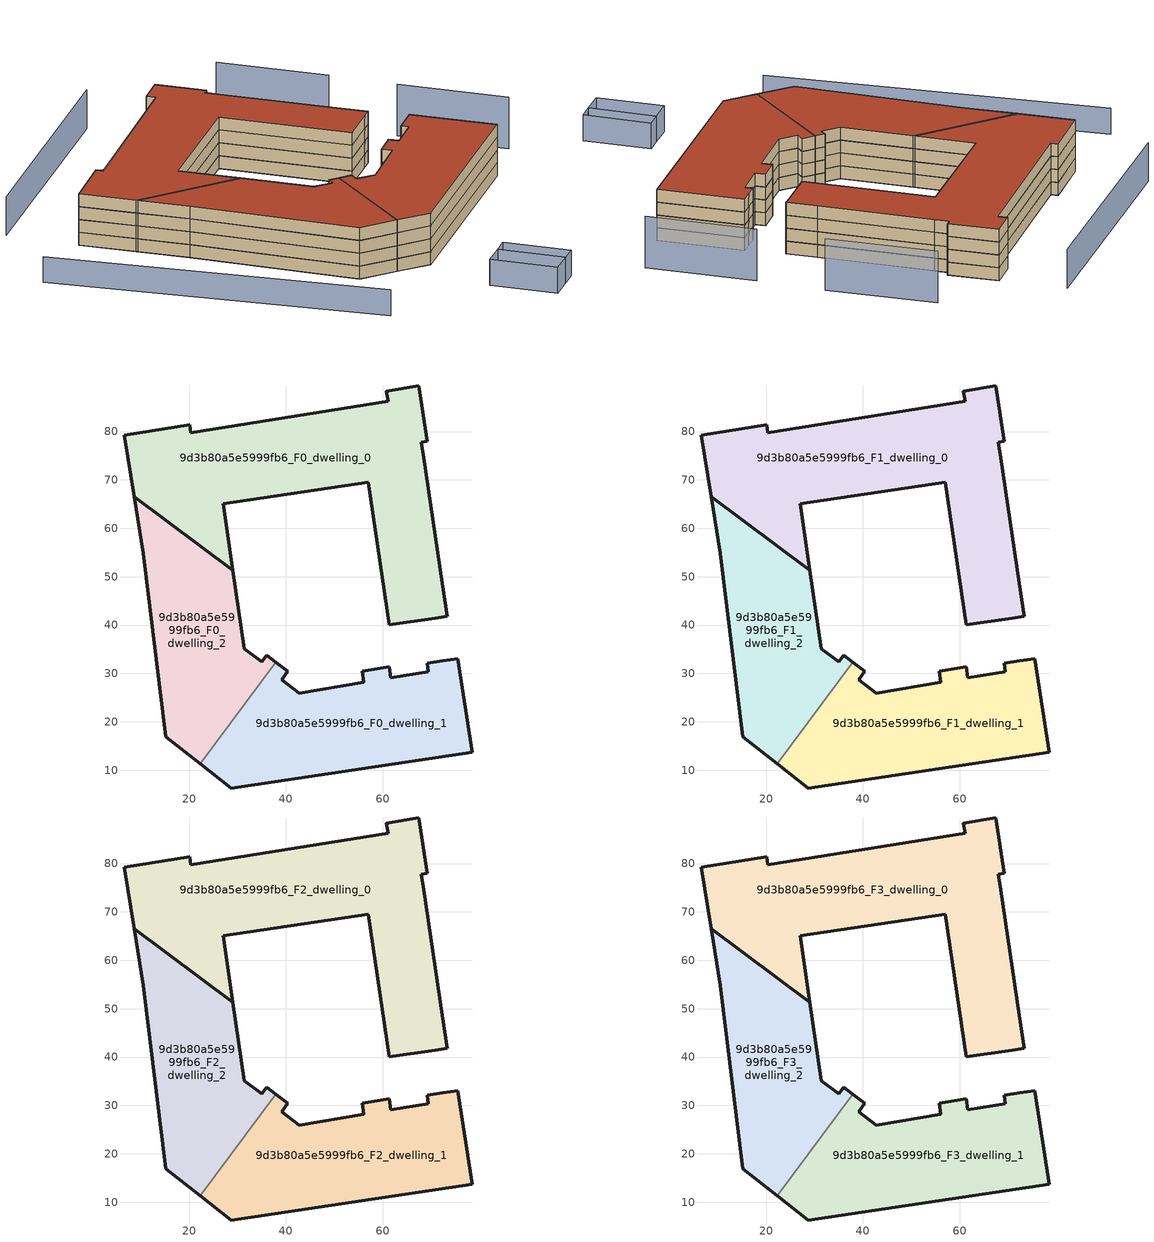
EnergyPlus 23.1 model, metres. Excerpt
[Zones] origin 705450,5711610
9d3b80a5e5999fb6_F0_dwelling_0
 floor ground (EU_floor_Construction): 73.34,41.78 72.28,48.69 68.44,74.61 67.94,77.79 69.24,78 67.4,89.42 60.76,88.36 61.1,86.23 20.33,79.72 20.07,81.37 6.58,79.2 8.64,66.5 29.01,51.37 26.99,65.1 57.02,69.5 61.35,40.02 70.87,41.42 z0
 wall outside (EU_wall_Construction): 67.4,89.42 69.24,78 67.94,77.79 68.44,74.61 72.28,48.69 73.34,41.78 70.87,41.42 61.35,40.02 57.02,69.5 26.99,65.1 29.01,51.37 8.64,66.5 6.58,79.2 20.07,81.37 20.33,79.72 61.1,86.23 60.76,88.36 67.4,89.42 z0:3
9d3b80a5e5999fb6_F0_dwelling_1
 floor ground (EU_floor_Construction): 78.5,13.66 75.54,33.07 72.46,32.64 69.17,32.11 69.46,30.38 61.7,29.1 61.32,31.42 55.74,30.49 56.12,28.17 42.75,25.95 39.11,28.72 40.42,30.43 37.94,32.32 22.33,11.31 28.74,6.32 z0
 wall outside (EU_wall_Construction): 37.94,32.32 40.42,30.43 39.11,28.72 42.75,25.95 56.12,28.17 55.74,30.49 61.32,31.42 61.7,29.1 69.46,30.38 69.17,32.11 72.46,32.64 75.54,33.07 78.5,13.66 28.74,6.32 22.33,11.31 z0:3
 wall to 9d3b80a5e5999fb6_F0_dwelling_2 (EU_wall_Construction): 22.33,11.31 37.94,32.32 z0:3
9d3b80a5e5999fb6_F0_dwelling_2
 floor ground (EU_floor_Construction): 22.33,11.31 37.94,32.32 36.05,33.76 35,32.4 31.39,35.15 29.01,51.37 8.64,66.5 10.53,54.81 15.17,16.88 z0
 wall outside (EU_wall_Construction): 22.33,11.31 15.17,16.88 10.53,54.81 8.64,66.5 29.01,51.37 31.39,35.15 35,32.4 36.05,33.76 37.94,32.32 z0:3
9d3b80a5e5999fb6_F1_dwelling_0
 floor to 9d3b80a5e5999fb6_F0_dwelling_0 (EU_floor_Construction): 73.34,41.78 72.28,48.69 68.44,74.61 67.94,77.79 69.24,78 67.4,89.42 60.76,88.36 61.1,86.23 20.33,79.72 20.07,81.37 6.58,79.2 8.64,66.5 29.01,51.37 26.99,65.1 57.02,69.5 61.35,40.02 70.87,41.42 z3
 wall outside (EU_wall_Construction): 67.4,89.42 69.24,78 67.94,77.79 68.44,74.61 72.28,48.69 73.34,41.78 70.87,41.42 61.35,40.02 57.02,69.5 26.99,65.1 29.01,51.37 8.64,66.5 6.58,79.2 20.07,81.37 20.33,79.72 61.1,86.23 60.76,88.36 67.4,89.42 z3:6
9d3b80a5e5999fb6_F1_dwelling_1
 floor to 9d3b80a5e5999fb6_F0_dwelling_1 (EU_floor_Construction): 78.5,13.66 75.54,33.07 72.46,32.64 69.17,32.11 69.46,30.38 61.7,29.1 61.32,31.42 55.74,30.49 56.12,28.17 42.75,25.95 39.11,28.72 40.42,30.43 37.94,32.32 22.33,11.31 28.74,6.32 z3
 wall outside (EU_wall_Construction): 37.94,32.32 40.42,30.43 39.11,28.72 42.75,25.95 56.12,28.17 55.74,30.49 61.32,31.42 61.7,29.1 69.46,30.38 69.17,32.11 72.46,32.64 75.54,33.07 78.5,13.66 28.74,6.32 22.33,11.31 z3:6
 wall to 9d3b80a5e5999fb6_F1_dwelling_2 (EU_wall_Construction): 22.33,11.31 37.94,32.32 z3:6
9d3b80a5e5999fb6_F1_dwelling_2
 floor to 9d3b80a5e5999fb6_F0_dwelling_2 (EU_floor_Construction): 22.33,11.31 37.94,32.32 36.05,33.76 35,32.4 31.39,35.15 29.01,51.37 8.64,66.5 10.53,54.81 15.17,16.88 z3
 wall outside (EU_wall_Construction): 22.33,11.31 15.17,16.88 10.53,54.81 8.64,66.5 29.01,51.37 31.39,35.15 35,32.4 36.05,33.76 37.94,32.32 z3:6
9d3b80a5e5999fb6_F2_dwelling_0
 floor to 9d3b80a5e5999fb6_F1_dwelling_0 (EU_floor_Construction): 73.34,41.78 72.28,48.69 68.44,74.61 67.94,77.79 69.24,78 67.4,89.42 60.76,88.36 61.1,86.23 20.33,79.72 20.07,81.37 6.58,79.2 8.64,66.5 29.01,51.37 26.99,65.1 57.02,69.5 61.35,40.02 70.87,41.42 z6
 wall outside (EU_wall_Construction): 67.4,89.42 69.24,78 67.94,77.79 68.44,74.61 72.28,48.69 73.34,41.78 70.87,41.42 61.35,40.02 57.02,69.5 26.99,65.1 29.01,51.37 8.64,66.5 6.58,79.2 20.07,81.37 20.33,79.72 61.1,86.23 60.76,88.36 67.4,89.42 z6:9
9d3b80a5e5999fb6_F2_dwelling_1
 floor to 9d3b80a5e5999fb6_F1_dwelling_1 (EU_floor_Construction): 78.5,13.66 75.54,33.07 72.46,32.64 69.17,32.11 69.46,30.38 61.7,29.1 61.32,31.42 55.74,30.49 56.12,28.17 42.75,25.95 39.11,28.72 40.42,30.43 37.94,32.32 22.33,11.31 28.74,6.32 z6
 wall outside (EU_wall_Construction): 37.94,32.32 40.42,30.43 39.11,28.72 42.75,25.95 56.12,28.17 55.74,30.49 61.32,31.42 61.7,29.1 69.46,30.38 69.17,32.11 72.46,32.64 75.54,33.07 78.5,13.66 28.74,6.32 22.33,11.31 z6:9
 wall to 9d3b80a5e5999fb6_F2_dwelling_2 (EU_wall_Construction): 22.33,11.31 37.94,32.32 z6:9
9d3b80a5e5999fb6_F2_dwelling_2
 floor to 9d3b80a5e5999fb6_F1_dwelling_2 (EU_floor_Construction): 22.33,11.31 37.94,32.32 36.05,33.76 35,32.4 31.39,35.15 29.01,51.37 8.64,66.5 10.53,54.81 15.17,16.88 z6
 wall outside (EU_wall_Construction): 22.33,11.31 15.17,16.88 10.53,54.81 8.64,66.5 29.01,51.37 31.39,35.15 35,32.4 36.05,33.76 37.94,32.32 z6:9
9d3b80a5e5999fb6_F3_dwelling_0
 floor to 9d3b80a5e5999fb6_F2_dwelling_0 (EU_floor_Construction): 73.34,41.78 72.28,48.69 68.44,74.61 67.94,77.79 69.24,78 67.4,89.42 60.76,88.36 61.1,86.23 20.33,79.72 20.07,81.37 6.58,79.2 8.64,66.5 29.01,51.37 26.99,65.1 57.02,69.5 61.35,40.02 70.87,41.42 z9
 wall outside (EU_wall_Construction): 67.4,89.42 69.24,78 67.94,77.79 68.44,74.61 72.28,48.69 73.34,41.78 70.87,41.42 61.35,40.02 57.02,69.5 26.99,65.1 29.01,51.37 8.64,66.5 6.58,79.2 20.07,81.37 20.33,79.72 61.1,86.23 60.76,88.36 67.4,89.42 z9:12
 roof outside (EU_roof_Construction): 67.4,89.42 69.24,78 67.94,77.79 68.44,74.61 72.28,48.69 73.34,41.78 70.87,41.42 61.35,40.02 57.02,69.5 26.99,65.1 29.01,51.37 8.64,66.5 6.58,79.2 20.07,81.37 20.33,79.72 61.1,86.23 60.76,88.36 z12
9d3b80a5e5999fb6_F3_dwelling_1
 floor to 9d3b80a5e5999fb6_F2_dwelling_1 (EU_floor_Construction): 78.5,13.66 75.54,33.07 72.46,32.64 69.17,32.11 69.46,30.38 61.7,29.1 61.32,31.42 55.74,30.49 56.12,28.17 42.75,25.95 39.11,28.72 40.42,30.43 37.94,32.32 22.33,11.31 28.74,6.32 z9
 wall outside (EU_wall_Construction): 37.94,32.32 40.42,30.43 39.11,28.72 42.75,25.95 56.12,28.17 55.74,30.49 61.32,31.42 61.7,29.1 69.46,30.38 69.17,32.11 72.46,32.64 75.54,33.07 78.5,13.66 28.74,6.32 22.33,11.31 z9:12
 wall to 9d3b80a5e5999fb6_F3_dwelling_2 (EU_wall_Construction): 22.33,11.31 37.94,32.32 z9:12
 roof outside (EU_roof_Construction): 75.54,33.07 78.5,13.66 28.74,6.32 22.33,11.31 37.94,32.32 40.42,30.43 39.11,28.72 42.75,25.95 56.12,28.17 55.74,30.49 61.32,31.42 61.7,29.1 69.46,30.38 69.17,32.11 72.46,32.64 z12
9d3b80a5e5999fb6_F3_dwelling_2
 floor to 9d3b80a5e5999fb6_F2_dwelling_2 (EU_floor_Construction): 22.33,11.31 37.94,32.32 36.05,33.76 35,32.4 31.39,35.15 29.01,51.37 8.64,66.5 10.53,54.81 15.17,16.88 z9
 wall outside (EU_wall_Construction): 22.33,11.31 15.17,16.88 10.53,54.81 8.64,66.5 29.01,51.37 31.39,35.15 35,32.4 36.05,33.76 37.94,32.32 z9:12
 roof outside (EU_roof_Construction): 29.01,51.37 31.39,35.15 35,32.4 36.05,33.76 37.94,32.32 22.33,11.31 15.17,16.88 10.53,54.81 8.64,66.5 z12
shading: -14.86,77.57 -0.04,2.52 / 29.69,-8.97 31.8,-24.03 / 31.8,-24.03 26.09,-24.83 / 26.09,-24.83 23.98,-9.77 / 23.98,-9.77 29.69,-8.97 / 33.63,-8.41 35.75,-23.49 / 35.75,-23.49 31.8,-24.05 / 31.8,-24.05 29.68,-8.97 / 29.68,-8.97 33.63,-8.41 z0:6; 92.93,17.61 89.31,42.24 / 87.62,57.68 83.76,82.45 z0:12; 64.89,104.26 5,95.6 z0:9
[Building]
EU S2 Campaign: North Axis=0; Terrain=City; Solar Distribution=FullExterior
[Site:Location]
London: Latitude=51.5; Longitude=-0.5; Time Zone=0; Elevation=25
[SizingPeriod:WeatherFileDays]
AnnualSizingPeriod: Begin Month=1; Begin Day of Month=1; End Month=12; End Day of Month=31; Day of Week for Start Day=Monday; Use Weather File Daylight Saving Period=No; Use Weather File Rain and Snow Indicators=No
[MATERIAL]
EU_InternalMass_Material: Roughness=MediumRough; Thickness=0.1; Conductivity=1; Density=1800; Specific Heat=900; Thermal Absorptance=0.9; Solar Absorptance=0.7; Visible Absorptance=0.7
[MATERIAL:NOMASS] Roughness=MediumRough; Thermal Absorptance=0.9; Solar Absorptance=0.7; Visible Absorptance=0.7
Name | Thermal Resistance
EU_wall_NoMass | 0.655885
EU_roof_NoMass | 2.70553
EU_floor_NoMass | 2.16442
[CONSTRUCTION]
EU_wall_Construction: EU_wall_NoMass
EU_roof_Construction: EU_roof_NoMass
EU_floor_Construction: EU_floor_NoMass
EU_InternalMass_Construction: EU_InternalMass_Material
[ZONE] Type=1; Multiplier=1; Ceiling Height=autocalculate; Floor Area=autocalculate; Part of Total Floor Area=Yes
Name | Volume
9d3b80a5e5999fb6_F0_dwelling_0; 9d3b80a5e5999fb6_F1_dwelling_0; 9d3b80a5e5999fb6_F2_dwelling_0; 9d3b80a5e5999fb6_F3_dwelling_0 | 4324.51
9d3b80a5e5999fb6_F0_dwelling_1; 9d3b80a5e5999fb6_F1_dwelling_1; 9d3b80a5e5999fb6_F2_dwelling_1; 9d3b80a5e5999fb6_F3_dwelling_1 | 2876.36
9d3b80a5e5999fb6_F0_dwelling_2; 9d3b80a5e5999fb6_F1_dwelling_2; 9d3b80a5e5999fb6_F2_dwelling_2; 9d3b80a5e5999fb6_F3_dwelling_2 | 2400.31
[INTERNALMASS] Construction=EU_InternalMass_Construction
Name | Zone or ZoneList | Surface Area
9d3b80a5e5999fb6_F0_dwelling_0_EU_InternalMass | 9d3b80a5e5999fb6_F0_dwelling_0 | 1441.5
9d3b80a5e5999fb6_F0_dwelling_1_EU_InternalMass | 9d3b80a5e5999fb6_F0_dwelling_1 | 958.786
9d3b80a5e5999fb6_F0_dwelling_2_EU_InternalMass | 9d3b80a5e5999fb6_F0_dwelling_2 | 800.103
9d3b80a5e5999fb6_F1_dwelling_0_EU_InternalMass | 9d3b80a5e5999fb6_F1_dwelling_0 | 1441.5
9d3b80a5e5999fb6_F1_dwelling_1_EU_InternalMass | 9d3b80a5e5999fb6_F1_dwelling_1 | 958.786
9d3b80a5e5999fb6_F1_dwelling_2_EU_InternalMass | 9d3b80a5e5999fb6_F1_dwelling_2 | 800.103
9d3b80a5e5999fb6_F2_dwelling_0_EU_InternalMass | 9d3b80a5e5999fb6_F2_dwelling_0 | 1441.5
9d3b80a5e5999fb6_F2_dwelling_1_EU_InternalMass | 9d3b80a5e5999fb6_F2_dwelling_1 | 958.786
9d3b80a5e5999fb6_F2_dwelling_2_EU_InternalMass | 9d3b80a5e5999fb6_F2_dwelling_2 | 800.103
9d3b80a5e5999fb6_F3_dwelling_0_EU_InternalMass | 9d3b80a5e5999fb6_F3_dwelling_0 | 1441.5
9d3b80a5e5999fb6_F3_dwelling_1_EU_InternalMass | 9d3b80a5e5999fb6_F3_dwelling_1 | 958.786
9d3b80a5e5999fb6_F3_dwelling_2_EU_InternalMass | 9d3b80a5e5999fb6_F3_dwelling_2 | 800.103
[OTHEREQUIPMENT] Fuel Type=Electricity; Design Level Calculation Method=Watts/Area; Power per Zone Floor Area=1; Fraction Latent=0; Fraction Radiant=0; Fraction Lost=0; Carbon Dioxide Generation Rate=0; EndUse Subcategory=EU_Step8_InternalGains
Name | Zone or ZoneList or Space or SpaceList | Schedule
EU_Step8_InternalGain_9d3b80a5e5999fb6_F0_dwelling_0_f000 | 9d3b80a5e5999fb6_F0_dwelling_0 | EU_Step8_GainSchedule_9d3b80a5e5999fb6_F0_dwelling_0_f000
EU_Step8_InternalGain_9d3b80a5e5999fb6_F0_dwelling_1_f000 | 9d3b80a5e5999fb6_F0_dwelling_1 | EU_Step8_GainSchedule_9d3b80a5e5999fb6_F0_dwelling_1_f000
EU_Step8_InternalGain_9d3b80a5e5999fb6_F0_dwelling_2_f000 | 9d3b80a5e5999fb6_F0_dwelling_2 | EU_Step8_GainSchedule_9d3b80a5e5999fb6_F0_dwelling_2_f000
EU_Step8_InternalGain_9d3b80a5e5999fb6_F1_dwelling_0_f000 | 9d3b80a5e5999fb6_F1_dwelling_0 | EU_Step8_GainSchedule_9d3b80a5e5999fb6_F1_dwelling_0_f000
EU_Step8_InternalGain_9d3b80a5e5999fb6_F1_dwelling_1_f000 | 9d3b80a5e5999fb6_F1_dwelling_1 | EU_Step8_GainSchedule_9d3b80a5e5999fb6_F1_dwelling_1_f000
EU_Step8_InternalGain_9d3b80a5e5999fb6_F1_dwelling_2_f000 | 9d3b80a5e5999fb6_F1_dwelling_2 | EU_Step8_GainSchedule_9d3b80a5e5999fb6_F1_dwelling_2_f000
EU_Step8_InternalGain_9d3b80a5e5999fb6_F2_dwelling_0_f000 | 9d3b80a5e5999fb6_F2_dwelling_0 | EU_Step8_GainSchedule_9d3b80a5e5999fb6_F2_dwelling_0_f000
EU_Step8_InternalGain_9d3b80a5e5999fb6_F2_dwelling_1_f000 | 9d3b80a5e5999fb6_F2_dwelling_1 | EU_Step8_GainSchedule_9d3b80a5e5999fb6_F2_dwelling_1_f000
EU_Step8_InternalGain_9d3b80a5e5999fb6_F2_dwelling_2_f000 | 9d3b80a5e5999fb6_F2_dwelling_2 | EU_Step8_GainSchedule_9d3b80a5e5999fb6_F2_dwelling_2_f000
EU_Step8_InternalGain_9d3b80a5e5999fb6_F3_dwelling_0_f000 | 9d3b80a5e5999fb6_F3_dwelling_0 | EU_Step8_GainSchedule_9d3b80a5e5999fb6_F3_dwelling_0_f000
EU_Step8_InternalGain_9d3b80a5e5999fb6_F3_dwelling_1_f000 | 9d3b80a5e5999fb6_F3_dwelling_1 | EU_Step8_GainSchedule_9d3b80a5e5999fb6_F3_dwelling_1_f000
EU_Step8_InternalGain_9d3b80a5e5999fb6_F3_dwelling_2_f000 | 9d3b80a5e5999fb6_F3_dwelling_2 | EU_Step8_GainSchedule_9d3b80a5e5999fb6_F3_dwelling_2_f000
[ZONEVENTILATION:DESIGNFLOWRATE] Schedule=EU_AlwaysOn; Design Flow Rate Calculation Method=AirChanges/Hour; Air Changes per Hour=0.462017; Ventilation Type=Natural; Fan Pressure Rise=0; Fan Total Efficiency=1; Constant Term Coefficient=1; Temperature Term Coefficient=0; Velocity Term Coefficient=0; Velocity Squared Term Coefficient=0; Minimum Indoor Temperature=-100; Maximum Indoor Temperature=100; Delta Temperature=-100; Minimum Outdoor Temperature=-100; Maximum Outdoor Temperature=100; Maximum Wind Speed=40
Name | Zone or ZoneList or Space or SpaceList
EU_ConstantAir_9d3b80a5e5999fb6_F0_dwelling_0 | 9d3b80a5e5999fb6_F0_dwelling_0
EU_ConstantAir_9d3b80a5e5999fb6_F0_dwelling_1 | 9d3b80a5e5999fb6_F0_dwelling_1
EU_ConstantAir_9d3b80a5e5999fb6_F0_dwelling_2 | 9d3b80a5e5999fb6_F0_dwelling_2
EU_ConstantAir_9d3b80a5e5999fb6_F1_dwelling_0 | 9d3b80a5e5999fb6_F1_dwelling_0
EU_ConstantAir_9d3b80a5e5999fb6_F1_dwelling_1 | 9d3b80a5e5999fb6_F1_dwelling_1
EU_ConstantAir_9d3b80a5e5999fb6_F1_dwelling_2 | 9d3b80a5e5999fb6_F1_dwelling_2
EU_ConstantAir_9d3b80a5e5999fb6_F2_dwelling_0 | 9d3b80a5e5999fb6_F2_dwelling_0
EU_ConstantAir_9d3b80a5e5999fb6_F2_dwelling_1 | 9d3b80a5e5999fb6_F2_dwelling_1
EU_ConstantAir_9d3b80a5e5999fb6_F2_dwelling_2 | 9d3b80a5e5999fb6_F2_dwelling_2
EU_ConstantAir_9d3b80a5e5999fb6_F3_dwelling_0 | 9d3b80a5e5999fb6_F3_dwelling_0
EU_ConstantAir_9d3b80a5e5999fb6_F3_dwelling_1 | 9d3b80a5e5999fb6_F3_dwelling_1
EU_ConstantAir_9d3b80a5e5999fb6_F3_dwelling_2 | 9d3b80a5e5999fb6_F3_dwelling_2
[HVACTEMPLATE:THERMOSTAT] Constant Heating Setpoint=20; Constant Cooling Setpoint=50
EU_HeatOnly_9d3b80a5e5999fb6_F0_dwelling_0; EU_HeatOnly_9d3b80a5e5999fb6_F0_dwelling_1; EU_HeatOnly_9d3b80a5e5999fb6_F0_dwelling_2; EU_HeatOnly_9d3b80a5e5999fb6_F1_dwelling_0; EU_HeatOnly_9d3b80a5e5999fb6_F1_dwelling_1; EU_HeatOnly_9d3b80a5e5999fb6_F1_dwelling_2; EU_HeatOnly_9d3b80a5e5999fb6_F2_dwelling_0; EU_HeatOnly_9d3b80a5e5999fb6_F2_dwelling_1; EU_HeatOnly_9d3b80a5e5999fb6_F2_dwelling_2; EU_HeatOnly_9d3b80a5e5999fb6_F3_dwelling_0; EU_HeatOnly_9d3b80a5e5999fb6_F3_dwelling_1; EU_HeatOnly_9d3b80a5e5999fb6_F3_dwelling_2
[HVACTEMPLATE:ZONE:IDEALLOADSAIRSYSTEM] System Availability Schedule=EU_AlwaysOn; Maximum Heating Supply Air Temperature=50; Minimum Cooling Supply Air Temperature=13; Maximum Heating Supply Air Humidity Ratio=0.0156; Minimum Cooling Supply Air Humidity Ratio=0.0077; Heating Limit=NoLimit; Cooling Limit=NoLimit; Heating Availability Schedule=EU_AlwaysOn; Cooling Availability Schedule=EU_CoolingOff; Dehumidification Control Type=ConstantSensibleHeatRatio; Cooling Sensible Heat Ratio=0.7; Dehumidification Setpoint=60; Humidification Control Type=None; Humidification Setpoint=30; Outdoor Air Method=None; Outdoor Air Flow Rate per Person=0.00944; Outdoor Air Flow Rate per Zone Floor Area=0; Outdoor Air Flow Rate per Zone=0; Demand Controlled Ventilation Type=None; Outdoor Air Economizer Type=NoEconomizer; Heat Recovery Type=None; Sensible Heat Recovery Effectiveness=0.7; Latent Heat Recovery Effectiveness=0.65
Name | Template Thermostat
9d3b80a5e5999fb6_F0_dwelling_0 | EU_HeatOnly_9d3b80a5e5999fb6_F0_dwelling_0
9d3b80a5e5999fb6_F0_dwelling_1 | EU_HeatOnly_9d3b80a5e5999fb6_F0_dwelling_1
9d3b80a5e5999fb6_F0_dwelling_2 | EU_HeatOnly_9d3b80a5e5999fb6_F0_dwelling_2
9d3b80a5e5999fb6_F1_dwelling_0 | EU_HeatOnly_9d3b80a5e5999fb6_F1_dwelling_0
9d3b80a5e5999fb6_F1_dwelling_1 | EU_HeatOnly_9d3b80a5e5999fb6_F1_dwelling_1
9d3b80a5e5999fb6_F1_dwelling_2 | EU_HeatOnly_9d3b80a5e5999fb6_F1_dwelling_2
9d3b80a5e5999fb6_F2_dwelling_0 | EU_HeatOnly_9d3b80a5e5999fb6_F2_dwelling_0
9d3b80a5e5999fb6_F2_dwelling_1 | EU_HeatOnly_9d3b80a5e5999fb6_F2_dwelling_1
9d3b80a5e5999fb6_F2_dwelling_2 | EU_HeatOnly_9d3b80a5e5999fb6_F2_dwelling_2
9d3b80a5e5999fb6_F3_dwelling_0 | EU_HeatOnly_9d3b80a5e5999fb6_F3_dwelling_0
9d3b80a5e5999fb6_F3_dwelling_1 | EU_HeatOnly_9d3b80a5e5999fb6_F3_dwelling_1
9d3b80a5e5999fb6_F3_dwelling_2 | EU_HeatOnly_9d3b80a5e5999fb6_F3_dwelling_2
[SIZING:ZONE] Zone Cooling Design Supply Air Temperature Input Method=SupplyAirTemperature; Zone Cooling Design Supply Air Temperature=13; Zone Heating Design Supply Air Temperature Input Method=SupplyAirTemperature; Zone Heating Design Supply Air Temperature=50; Zone Cooling Design Supply Air Humidity Ratio=0.008; Zone Heating Design Supply Air Humidity Ratio=0.008; Cooling Design Air Flow Method=DesignDay; Cooling Design Air Flow Rate=0; Cooling Minimum Air Flow per Zone Floor Area=0.000762; Cooling Minimum Air Flow=0; Cooling Minimum Air Flow Fraction=0.2; Heating Design Air Flow Method=DesignDay; Heating Design Air Flow Rate=0; Heating Maximum Air Flow per Zone Floor Area=0.002032; Heating Maximum Air Flow=0.141576; Heating Maximum Air Flow Fraction=0.3; Account for Dedicated Outdoor Air System=No; Dedicated Outdoor Air System Control Strategy=NeutralSupplyAir; Dedicated Outdoor Air Low Setpoint Temperature for Design=autosize; Dedicated Outdoor Air High Setpoint Temperature for Design=autosize; Zone Load Sizing Method=Sensible Load Only No Latent Load; Zone Latent Cooling Design Supply Air Humidity Ratio Input Method=HumidityRatioDifference; Zone Cooling Design Supply Air Humidity Ratio Difference=0.005; Zone Latent Heating Design Supply Air Humidity Ratio Input Method=HumidityRatioDifference; Zone Humidification Design Supply Air Humidity Ratio Difference=0.005
9d3b80a5e5999fb6_F0_dwelling_0; 9d3b80a5e5999fb6_F0_dwelling_1; 9d3b80a5e5999fb6_F0_dwelling_2; 9d3b80a5e5999fb6_F1_dwelling_0; 9d3b80a5e5999fb6_F1_dwelling_1; 9d3b80a5e5999fb6_F1_dwelling_2; 9d3b80a5e5999fb6_F2_dwelling_0; 9d3b80a5e5999fb6_F2_dwelling_1; 9d3b80a5e5999fb6_F2_dwelling_2; 9d3b80a5e5999fb6_F3_dwelling_0; 9d3b80a5e5999fb6_F3_dwelling_1; 9d3b80a5e5999fb6_F3_dwelling_2
[SCHEDULE:CONSTANT]
Name | Hourly Value
EU_AlwaysOn | 1
EU_CoolingOff | 0
[SCHEDULE:FILE] Column Number=1; Rows to Skip at Top=0; Number of Hours of Data=8760; Column Separator=Comma; Interpolate to Timestep=No; Minutes per Item=60; Adjust Schedule for Daylight Savings=Yes
Name | File
EU_Step8_GainSchedule_9d3b80a5e5999fb6_F0_dwelling_0_f000 | ../../schedules/9d3b80a5e5999fb6/9d3b80a5e5999fb6_F0_dwelling_0_f000_gain.csv
EU_Step8_GainSchedule_9d3b80a5e5999fb6_F0_dwelling_1_f000 | ../../schedules/9d3b80a5e5999fb6/9d3b80a5e5999fb6_F0_dwelling_1_f000_gain.csv
EU_Step8_GainSchedule_9d3b80a5e5999fb6_F0_dwelling_2_f000 | ../../schedules/9d3b80a5e5999fb6/9d3b80a5e5999fb6_F0_dwelling_2_f000_gain.csv
EU_Step8_GainSchedule_9d3b80a5e5999fb6_F1_dwelling_0_f000 | ../../schedules/9d3b80a5e5999fb6/9d3b80a5e5999fb6_F1_dwelling_0_f000_gain.csv
EU_Step8_GainSchedule_9d3b80a5e5999fb6_F1_dwelling_1_f000 | ../../schedules/9d3b80a5e5999fb6/9d3b80a5e5999fb6_F1_dwelling_1_f000_gain.csv
EU_Step8_GainSchedule_9d3b80a5e5999fb6_F1_dwelling_2_f000 | ../../schedules/9d3b80a5e5999fb6/9d3b80a5e5999fb6_F1_dwelling_2_f000_gain.csv
EU_Step8_GainSchedule_9d3b80a5e5999fb6_F2_dwelling_0_f000 | ../../schedules/9d3b80a5e5999fb6/9d3b80a5e5999fb6_F2_dwelling_0_f000_gain.csv
EU_Step8_GainSchedule_9d3b80a5e5999fb6_F2_dwelling_1_f000 | ../../schedules/9d3b80a5e5999fb6/9d3b80a5e5999fb6_F2_dwelling_1_f000_gain.csv
EU_Step8_GainSchedule_9d3b80a5e5999fb6_F2_dwelling_2_f000 | ../../schedules/9d3b80a5e5999fb6/9d3b80a5e5999fb6_F2_dwelling_2_f000_gain.csv
EU_Step8_GainSchedule_9d3b80a5e5999fb6_F3_dwelling_0_f000 | ../../schedules/9d3b80a5e5999fb6/9d3b80a5e5999fb6_F3_dwelling_0_f000_gain.csv
EU_Step8_GainSchedule_9d3b80a5e5999fb6_F3_dwelling_1_f000 | ../../schedules/9d3b80a5e5999fb6/9d3b80a5e5999fb6_F3_dwelling_1_f000_gain.csv
EU_Step8_GainSchedule_9d3b80a5e5999fb6_F3_dwelling_2_f000 | ../../schedules/9d3b80a5e5999fb6/9d3b80a5e5999fb6_F3_dwelling_2_f000_gain.csv
